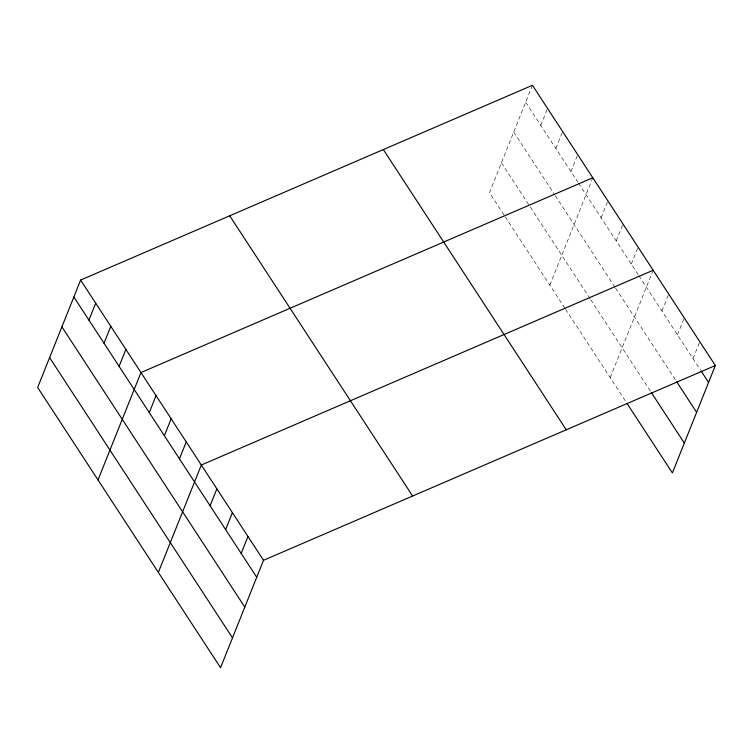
<?xml version="1.0" encoding="UTF-8"?>
<svg xmlns="http://www.w3.org/2000/svg" width="753" height="753" viewBox="0 0 753 753"><rect width="100%" height="100%" fill="white"/><g stroke="black" fill="none" stroke-linecap="round" stroke-linejoin="round"><path stroke-width="0.56" stroke-dasharray="3.77 2.82" d="M532.446 85.287L489.488 192.702L504.576 215.819M540.767 125.337L547.544 108.404M555.855 148.463L562.632 131.521M570.943 171.58L577.72 154.647M549.841 285.18L592.385 178.819M601.12 217.824L607.897 200.882M616.208 240.941L622.985 224.008M631.296 264.058L638.073 247.125M610.203 377.658L652.738 271.306M661.934 311.008L668.711 294.065M677.484 334.821L684.261 317.888M693.033 358.644L699.801 341.711M525.679 102.22L577.862 182.179M578.492 183.139L638.215 274.657M638.845 275.626L700.488 370.081M513.734 132.076L554.603 194.698M555.234 195.658L614.956 287.175M615.587 288.135L676.109 380.877M501.432 162.836L529.726 206.19M530.347 207.15L590.079 298.668M590.71 299.638L650.752 391.635M505.207 216.779L564.938 308.297M565.559 309.267L625.752 401.481"/><path stroke-width="1.13" d="M80.609 280.06L37.65 387.475L220.554 667.713L263.512 560.298L715.35 365.525L532.446 85.287L80.609 280.06L263.512 560.298M88.929 320.11L95.706 303.177M104.018 343.236L110.795 326.294M119.106 366.353L125.883 349.42M98.003 479.953L140.971 372.537L592.809 177.764M149.282 412.597L156.059 395.654M164.37 435.714L171.147 418.781M179.459 458.831L186.236 441.898M158.365 572.431L201.324 465.015L653.162 270.242M210.096 505.781L216.873 488.838M225.646 529.594L232.423 512.661M241.195 553.417L247.963 536.484M715.35 365.525L672.391 472.94L626.995 403.392M701.109 371.031L708.573 382.468M676.731 381.837L696.638 412.324M651.373 392.586L684.326 443.084M383.343 149.555L566.247 429.803M229.721 215.782L412.616 496.029M73.841 296.993L256.735 577.24M61.897 326.849L244.791 607.097M49.594 357.609L232.489 637.857"/></g></svg>
